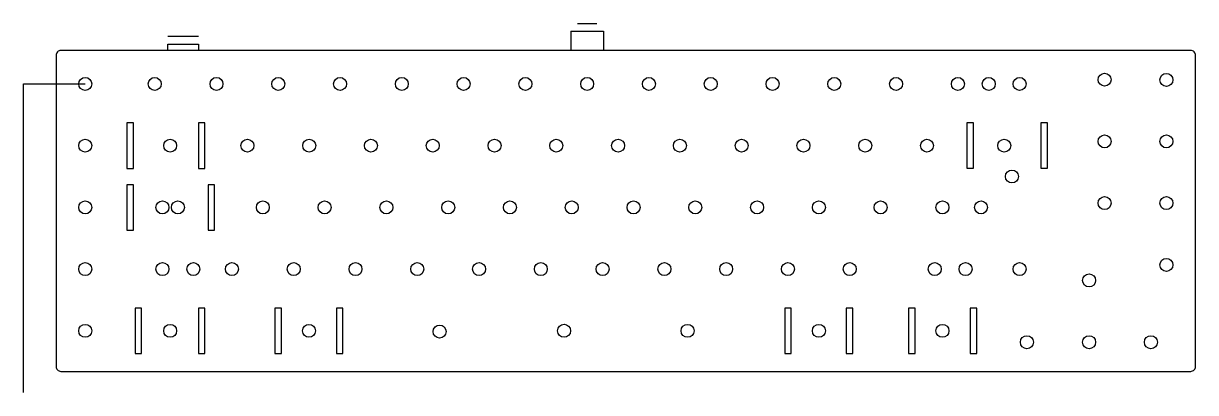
# Model space of a CAD drawing. Header units: millimetres. Extents: x 0 to 361, y 0 to 114.
import ezdxf

# ---------------------------------------------------------------- set-up
doc = ezdxf.new("R2010")
doc.units = ezdxf.units.MM
doc.layers.get('0').update_dxf_attribs({"linetype": 'CONTINUOUS'})

msp = doc.modelspace()

# ---------------------------------------------------------------- linework, layer by layer
for p, q in [((170.83, 113.92), (176.83, 113.92)), ((44.48, 109.95), (53.98, 109.95)), ((168.83, 111.55), (168.83, 105.55)), ((168.83, 111.55), (178.83, 111.55)), ((178.83, 111.55), (178.83, 105.55)), ((44.48, 105.55), (44.48, 107.55)), ((44.48, 107.55), (53.98, 107.55)), ((53.98, 107.55), (53.98, 105.55)), ((0, 0), (0, 95.25)), ((0, 95.25), (19.05, 95.25))]:
    msp.add_line(p, q)
msp.add_lwpolyline([(10.05, 104.06), (10.05, 8.05, 0.414214), (11.55, 6.55), (359.93, 6.55, 0.414214), (361.43, 8.05), (361.43, 104.06, 0.414214), (359.93, 105.56), (11.55, 105.56, 0.414214)], format="xyb", close=True)
for points in [[(31.93, 83.2), (31.93, 69.2), (33.93, 69.2), (33.93, 83.2)], [(53.93, 83.2), (53.93, 69.2), (55.93, 69.2), (55.93, 83.2)], [(290.93, 83.23), (290.93, 69.23), (292.93, 69.23), (292.93, 83.23)], [(313.73, 83.23), (313.73, 69.23), (315.73, 69.23), (315.73, 83.23)], [(31.93, 64.15), (31.93, 50.15), (33.93, 50.15), (33.93, 64.15)], [(56.93, 64.15), (56.93, 50.15), (58.93, 50.15), (58.93, 64.15)], [(34.43, 26.08), (34.43, 12.08), (36.43, 12.08), (36.43, 26.08)], [(53.93, 26.08), (53.93, 12.08), (55.93, 12.08), (55.93, 26.08)], [(79.53, 12.08), (79.53, 26.08), (77.53, 26.08), (77.53, 12.08)], [(98.53, 12.08), (98.53, 26.08), (96.53, 26.08), (96.53, 12.08)], [(234.73, 26.08), (234.73, 12.08), (236.73, 12.08), (236.73, 26.08)], [(253.73, 26.08), (253.73, 12.08), (255.73, 12.08), (255.73, 26.08)], [(272.93, 26.08), (272.93, 12.08), (274.93, 12.08), (274.93, 26.08)], [(291.93, 26.08), (291.93, 12.08), (293.93, 12.08), (293.93, 26.08)]]:
    msp.add_lwpolyline(points, close=True)
for centre in [(333.38, 96.56), (352.43, 96.49), (19.05, 95.25), (40.48, 95.25), (59.53, 95.25), (78.58, 95.25), (97.63, 95.25), (116.68, 95.25), (135.73, 95.25), (154.78, 95.25), (173.83, 95.25), (192.88, 95.25), (211.93, 95.25), (230.98, 95.25), (250.03, 95.25), (269.08, 95.25), (288.13, 95.25), (297.66, 95.25), (307.18, 95.25), (19.05, 76.2), (45.24, 76.2), (69.06, 76.2), (88.11, 76.2), (107.16, 76.2), (126.21, 76.2), (145.26, 76.2), (164.31, 76.2), (183.36, 76.2), (202.41, 76.2), (221.46, 76.2), (240.51, 76.2), (259.56, 76.2), (278.61, 76.2), (302.42, 76.2), (333.38, 77.51), (352.43, 77.51), (304.8, 66.68), (19.05, 57.15), (42.86, 57.15), (47.62, 57.15), (73.82, 57.15), (92.87, 57.15), (111.92, 57.15), (130.97, 57.15), (150.02, 57.15), (169.07, 57.15), (188.12, 57.15), (207.17, 57.15), (226.22, 57.15), (245.27, 57.15), (264.32, 57.15), (283.37, 57.15), (295.27, 57.15), (333.38, 58.46), (352.43, 58.46), (19.05, 38.1), (42.86, 38.1), (52.39, 38.1), (64.29, 38.1), (83.34, 38.1), (102.39, 38.1), (121.44, 38.1), (140.49, 38.1), (159.54, 38.1), (178.59, 38.1), (197.64, 38.1), (216.69, 38.1), (235.74, 38.1), (254.79, 38.1), (280.99, 38.1), (290.51, 38.1), (307.18, 38.1), (352.43, 39.41), (328.61, 34.6), (19.05, 19.05), (45.24, 19.05), (45.24, 19.05), (88.05, 19.05), (128.32, 18.84), (166.69, 19.06), (204.79, 19.05), (245.27, 19.05), (283.37, 19.05), (309.42, 15.55), (328.61, 15.55), (347.66, 15.55)]:
    msp.add_circle(centre, 2)

doc.saveas('drawing.dxf')
